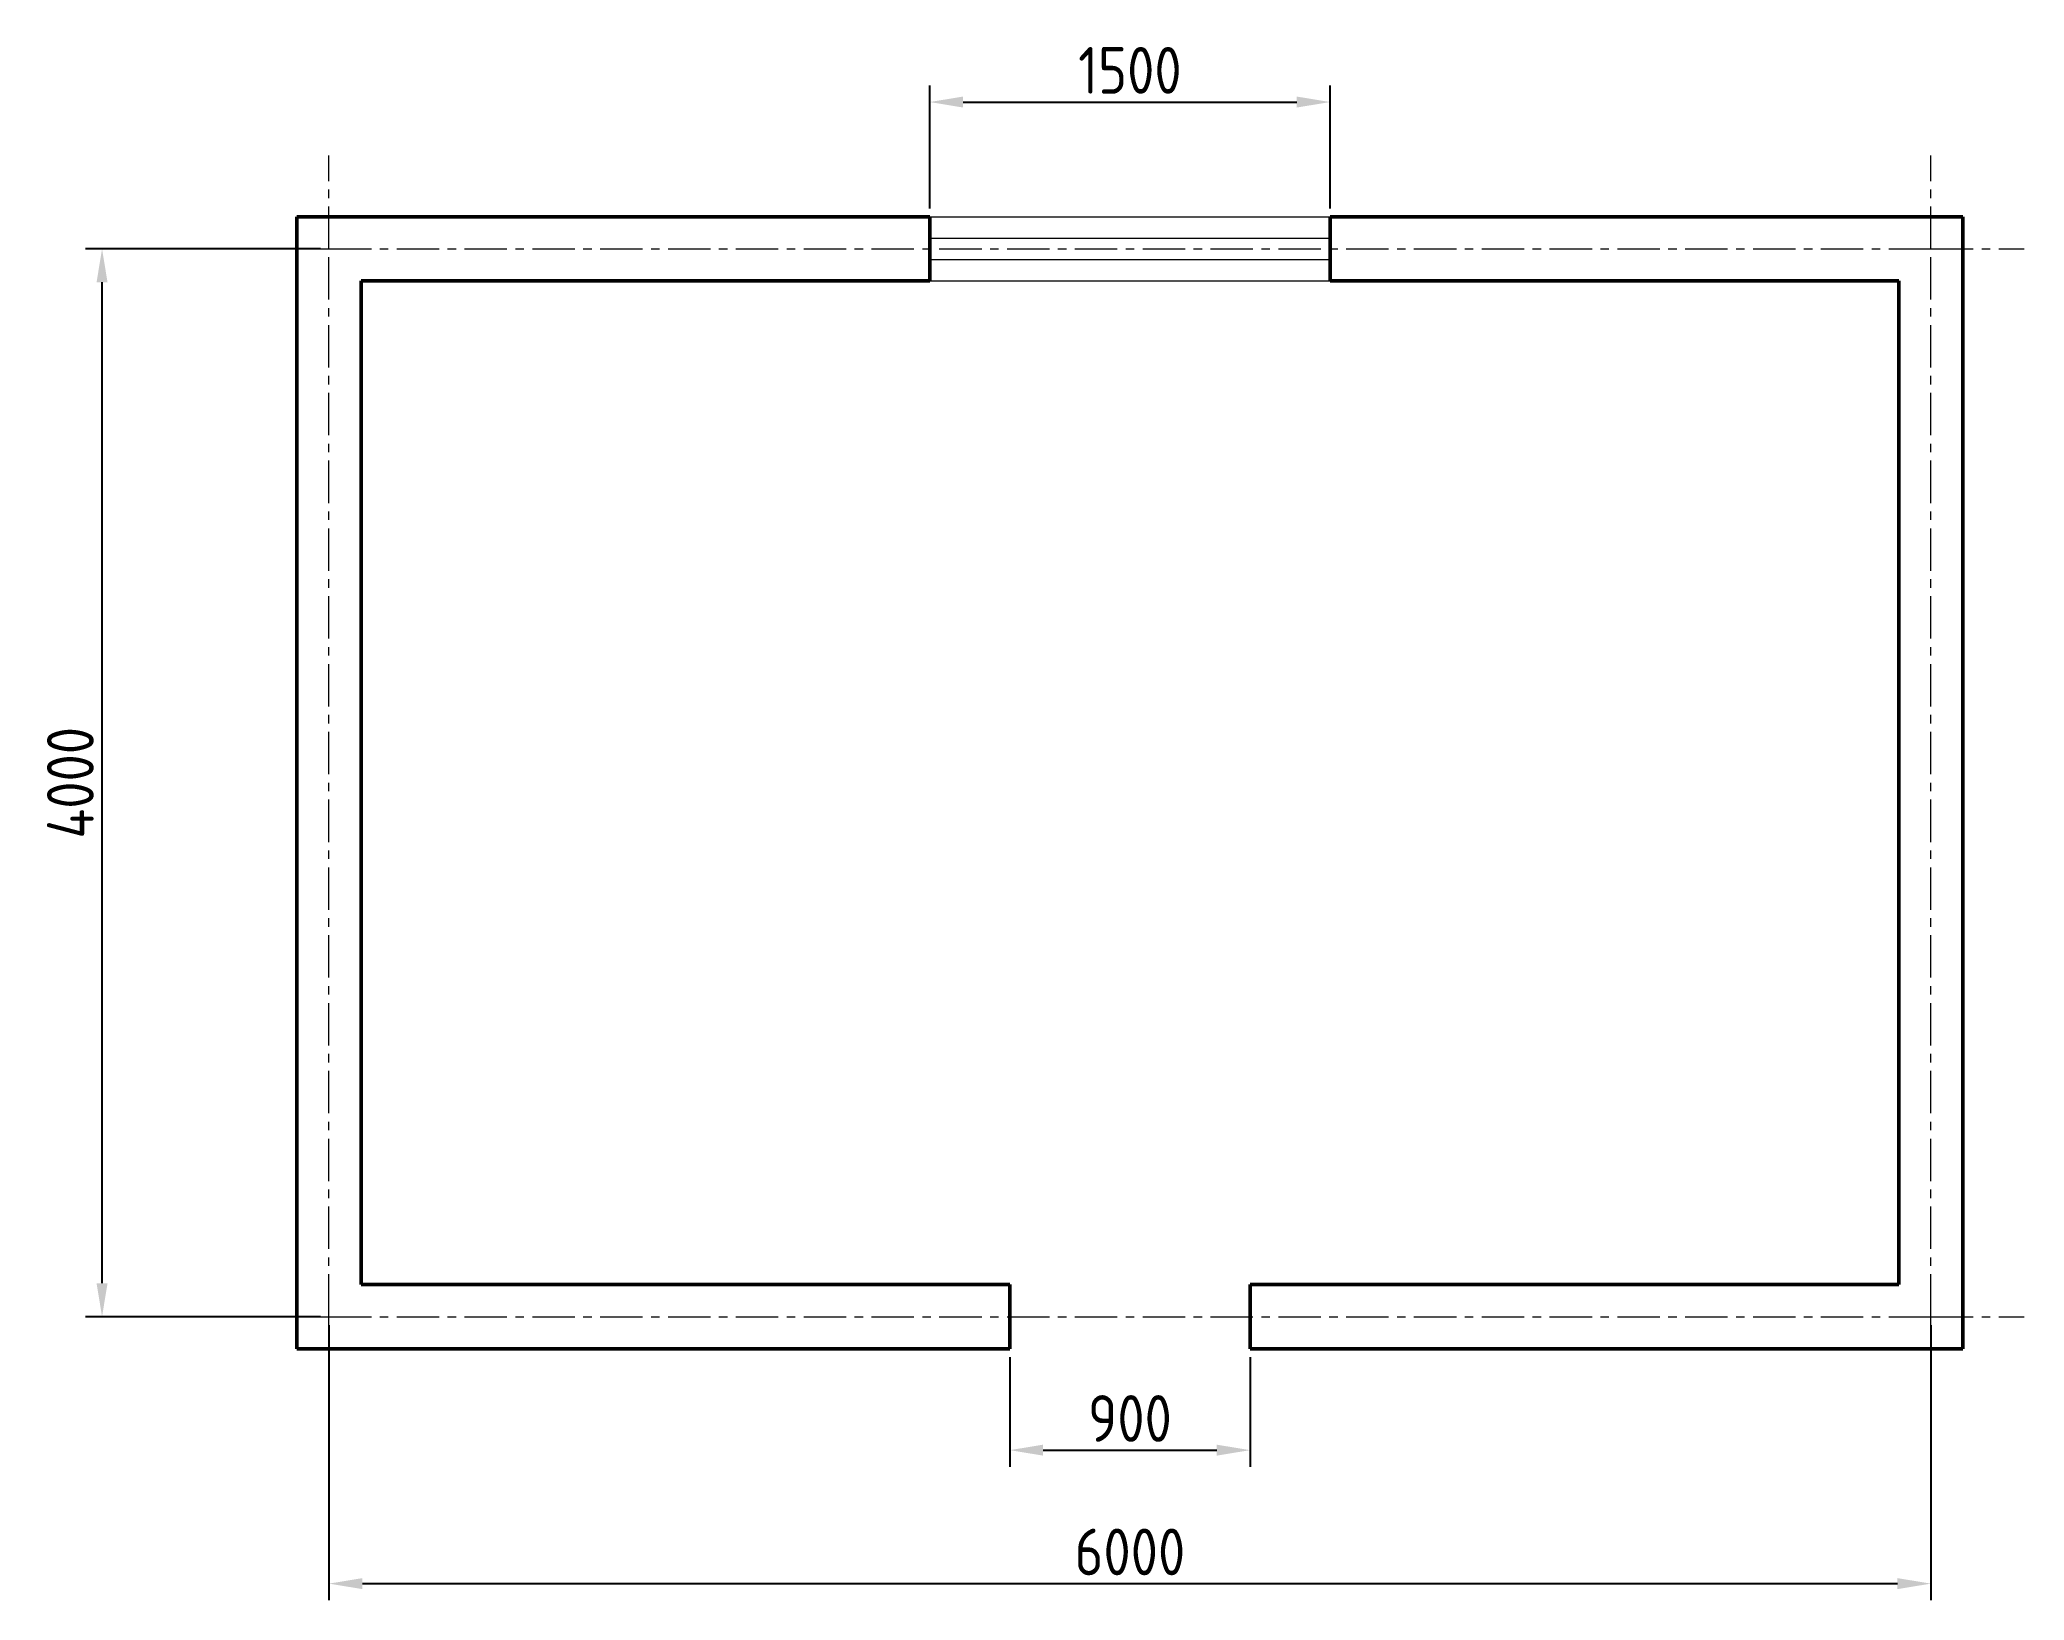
# Model space of a CAD drawing. Header units: millimetres. Extents: x -1084 to 6350, y -1062 to 4784.
import ezdxf

# ---------------------------------------------------------------- set-up
doc = ezdxf.new("R2010")
doc.units = ezdxf.units.MM
doc.header["$LTSCALE"] = 50
doc.linetypes.add('CENTER', pattern=[5.08, 3.175, -0.635, 0.635, -0.635])
for name, color, linetype, lineweight in [('AXIS', 1, 'CENTER', 18), ('DIM', 7, 'CONTINUOUS', 18), ('WALL', 7, 'CONTINUOUS', 50), ('WINDOW', 4, 'CONTINUOUS', 18)]:
    doc.layers.add(name, color=color, linetype=linetype, lineweight=lineweight)
doc.styles.get("Standard").update_dxf_attribs({"font": 'gbenor.shx', "bigfont": 'gbcbig.shx'})
doc.dimstyles.new('AGENTCAD', dxfattribs={"dimscale": 50, "dimtxt": 3.5, "dimasz": 2.5, "dimexe": 1.25, "dimexo": 0.625, "dimtad": 1, "dimdsep": 46, "dimtxsty": 'Standard', "dimcen": 2.5, "dimazin": 3, "dimtfac": 1, "dimtmove": 0, "dimatfit": 3})

msp = doc.modelspace()

# ---------------------------------------------------------------- linework, layer by layer
at = {"layer": 'AXIS'}
for points in [[(0, -350), (0, 0), (0, 4000), (0, 4350)], [(6000, -350), (6000, 0), (6000, 4000), (6000, 4350)], [(-350, 4000), (0, 4000), (6000, 4000), (6350, 4000)], [(-350, 0), (0, 0), (6000, 0), (6350, 0)]]:
    msp.add_lwpolyline(points, dxfattribs=at)
at = {"layer": 'WALL'}
for p, q in [((-120, 4120), (2250, 4120)), ((-120, -120), (-120, 4120)), ((2250, 3880), (2250, 4120)), ((3750, 4120), (6120, 4120)), ((3750, 3880), (3750, 4120)), ((6120, -120), (6120, 4120)), ((120, 3880), (2250, 3880)), ((120, 120), (120, 3880)), ((3750, 3880), (5880, 3880)), ((5880, 120), (5880, 3880)), ((120, 120), (2550, 120)), ((2550, -120), (2550, 120)), ((3450, 120), (5880, 120)), ((3450, -120), (3450, 120)), ((-120, -120), (2550, -120)), ((3450, -120), (6120, -120))]:
    msp.add_line(p, q, dxfattribs=at)
at = {"layer": 'WINDOW'}
for p, q in [((2250, 4120), (3750, 4120)), ((2250, 4040), (3750, 4040)), ((2250, 3960), (3750, 3960)), ((2250, 3880), (3750, 3880))]:
    msp.add_line(p, q, dxfattribs=at)

# ---------------------------------------------------------------- dimensions: what is measured, and where the dimension line sits
at = {"layer": 'DIM'}
for base, p1, p2 in [((2250, 4550), (2250, 4120), (3750, 4120)), ((0, -1000), (0, 0), (6000, 0)), ((2550, -500), (2550, -120), (3450, -120))]:
    msp.add_linear_dim(base=base, p1=p1, p2=p2, dimstyle='AGENTCAD', dxfattribs=at).render()
msp.add_linear_dim(base=(-850, 0), p1=(0, 0), p2=(0, 4000), angle=90, dimstyle='AGENTCAD', dxfattribs=at).render()

doc.saveas('drawing.dxf')
